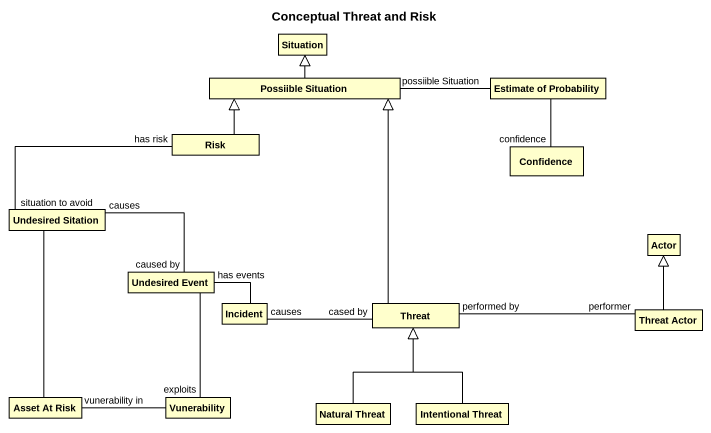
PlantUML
@startuml
title Conceptual Threat and Risk
hide circle
hide empty members
class Situation
class "Possiible Situation" as Possiible_Situation
class "Estimate of Probability" as Estimate_of_Probability
class Risk
class Confidence
class "Undesired Sitation" as Undesired_Sitation
class "Actor" as Actor_
class "Undesired Event" as Undesired_Event
class Incident
class Threat
class "Threat Actor" as Threat_Actor
class "Asset At Risk" as Asset_At_Risk
class Vunerability
class "Natural Threat" as Natural_Threat
class "Intentional Threat" as Intentional_Threat
Possiible_Situation -up-|> Situation
Estimate_of_Probability -left- "possiible Situation" Possiible_Situation
Estimate_of_Probability -- "confidence" Confidence
Risk -up-|> Possiible_Situation
Undesired_Sitation "situation to avoid" -right- "has risk" Risk
Undesired_Sitation -- Asset_At_Risk
Undesired_Event "caused by" -left- "causes" Undesired_Sitation
Undesired_Event "has events" -right- Incident
Undesired_Event -- "exploits" Vunerability
Incident "causes" -right- "cased by" Threat
Threat -up-|> Possiible_Situation
Threat "performed by" -right- "performer" Threat_Actor
Threat_Actor -up-|> Actor_
Asset_At_Risk "vunerability in" -right- Vunerability
Natural_Threat -up-|> Threat
Intentional_Threat -up-|> Threat
@enduml
